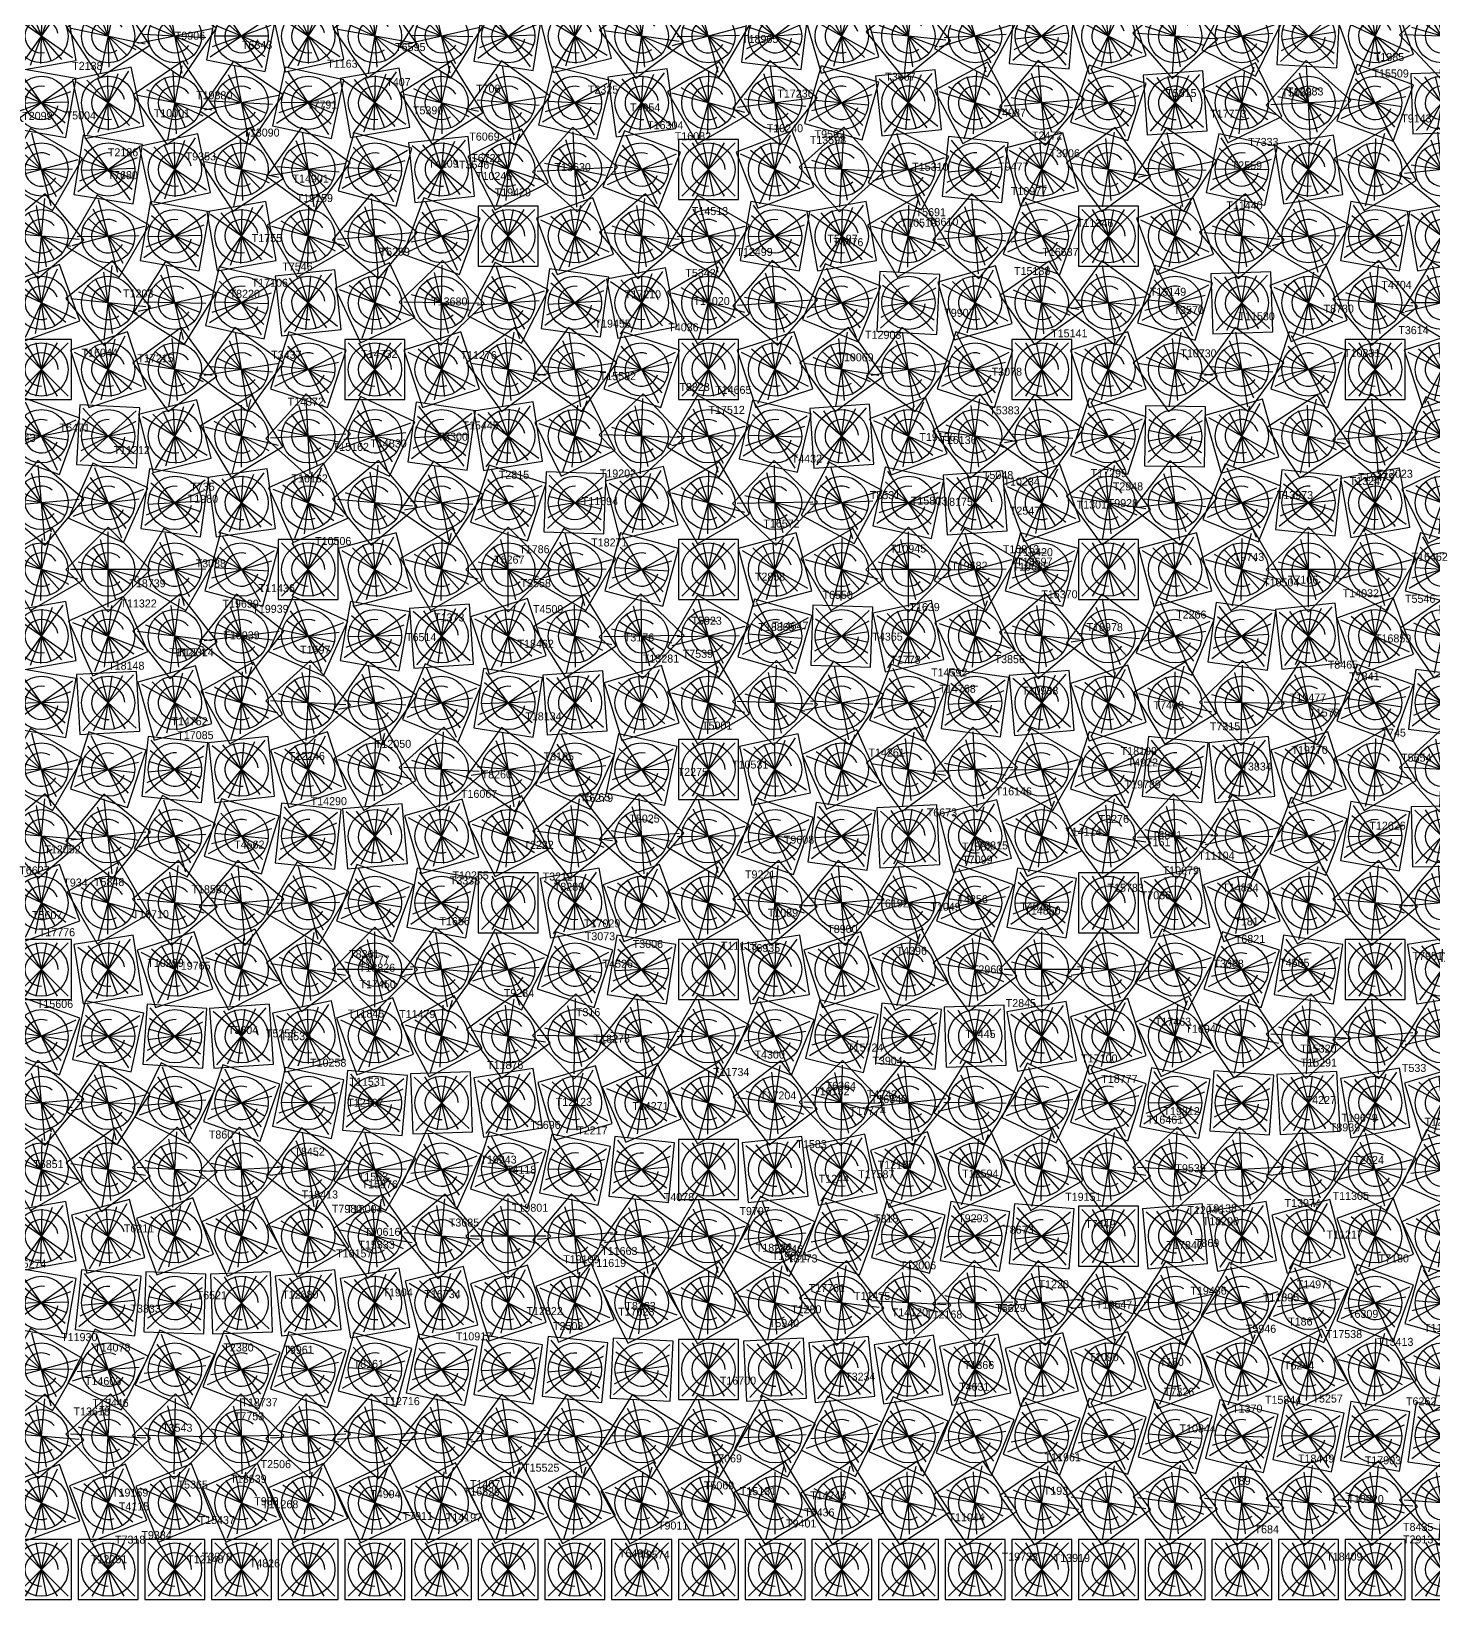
# Model space of a CAD drawing. Header units: metres. Extents: x -45 to 15052, y -45 to 15012.
# Drawn here: x 1985 to 4088, y -45 to 2307 of the extents above; entities that cross this region are included whole.
import ezdxf

# ---------------------------------------------------------------- set-up
doc = ezdxf.new("R2010")
doc.units = ezdxf.units.M
for name, color, linetype in [('L0', 1, 'Continuous'), ('L1', 2, 'Continuous'), ('L10', 4, 'Continuous'), ('L11', 5, 'Continuous'), ('L2', 3, 'Continuous'), ('L3', 4, 'Continuous'), ('L4', 5, 'Continuous'), ('L5', 6, 'Continuous'), ('L6', 7, 'Continuous'), ('L7', 1, 'Continuous'), ('L8', 2, 'Continuous'), ('L9', 3, 'Continuous')]:
    doc.layers.add(name, color=color, linetype=linetype)

# ---------------------------------------------------------------- blocks, each defined once
blk = doc.blocks.new('CELL')
for p, q in [((-40, -40), (40, 40)), ((40, -40), (-40, 40)), ((-24, -40), (24, 40)), ((24, -40), (-24, 40)), ((-8, -40), (8, 40)), ((8, -40), (-8, 40))]:
    blk.add_line(p, q)
blk.add_lwpolyline([(-45, -45), (45, -45), (45, 45), (-45, 45)], close=True)
blk.add_circle((0, 0), 40)
blk.add_arc((0, 0), 25, 0, 270)

msp = doc.modelspace()

# ---------------------------------------------------------------- block references
at = {"layer": 'L0'}
for p, rotation in [((2500, 2300), 35), ((3700, 2300), 41), ((2600, 2200), 32), ((3800, 2200), 26), ((2700, 2100), 27), ((3900, 2100), 9), ((2800, 2000), 20), ((4000, 2000), 80), ((2900, 1900), 11), ((4100, 1900), 59.00000000000001), ((3100, 1700), 77.00000000000001), ((2000, 1600), 50), ((3200, 1600), 62), ((2100, 1500), 45), ((3300, 1500), 45), ((2200, 1400), 38), ((3400, 1400), 26), ((2300, 1300), 29), ((3500, 1300), 5), ((2400, 1200), 18), ((3600, 1200), 72), ((3700, 1100), 47), ((2500, 1100), 5), ((2600, 1000), 80), ((3800, 1000), 20), ((2700, 900), 63), ((3900, 900), 81), ((2800, 800), 43.99999999999999), ((4000, 800), 50), ((2900, 700), 23), ((4100, 700), 17), ((3100, 500), 65), ((2000, 400), 80), ((3200, 400), 38), ((2100, 300), 63), ((3300, 300), 9), ((2200, 200), 43.99999999999999), ((3400, 200), 68), ((2300, 100), 23), ((3500, 100), 35)]:
    msp.add_blockref('CELL', p, dxfattribs=dict(at, rotation=rotation))
for p in [(3000, 1800), (3000, 600), (2400, 0), (3600, 0)]:
    msp.add_blockref('CELL', p, dxfattribs=at)
at = {"layer": 'L1'}
for p, rotation in [((2600, 2300), 58), ((3800, 2300), 64), ((2700, 2200), 54), ((3900, 2200), 48), ((2800, 2100), 48), ((4000, 2100), 30), ((2900, 2000), 40), ((4100, 2000), 10), ((3000, 1900), 30), ((3100, 1800), 18), ((2000, 1700), 70), ((3200, 1700), 4), ((2100, 1600), 66), ((3300, 1600), 78), ((2200, 1500), 59.99999999999999), ((3400, 1500), 59.99999999999999), ((2300, 1400), 52.00000000000001), ((3500, 1400), 40), ((2400, 1300), 42), ((3600, 1300), 18), ((2500, 1200), 30), ((3700, 1200), 84), ((2600, 1100), 16), ((3800, 1100), 58), ((3900, 1000), 30), ((2800, 900), 72), ((2900, 800), 52.00000000000001), ((4100, 800), 58), ((3000, 700), 30), ((3100, 600), 6), ((2000, 500), 10), ((3200, 500), 70), ((2100, 400), 84), ((3300, 400), 42), ((2200, 300), 66), ((3400, 300), 12), ((2300, 200), 46), ((3500, 200), 70), ((2400, 100), 24), ((3600, 100), 36)]:
    msp.add_blockref('CELL', p, dxfattribs=dict(at, rotation=rotation))
for p in [(2700, 1000), (4000, 900), (2500, 0), (3700, 0)]:
    msp.add_blockref('CELL', p, dxfattribs=at)
at = {"layer": 'L10'}
for p, rotation in [((2300, 2300), 79), ((3500, 2300), 85), ((2400, 2200), 78), ((3600, 2200), 72), ((2500, 2100), 75.00000000000001), ((3700, 2100), 57.00000000000001), ((2600, 2000), 70), ((3800, 2000), 40), ((2700, 1900), 63), ((3900, 1900), 21), ((2800, 1800), 54), ((2900, 1700), 43.00000000000001), ((4100, 1700), 67.00000000000001), ((3000, 1600), 30), ((3100, 1500), 15), ((2000, 1400), 10), ((3200, 1400), 87.99999999999999), ((2100, 1300), 3), ((3300, 1300), 68.99999999999999), ((2200, 1200), 84), ((3400, 1200), 48), ((2300, 1100), 73), ((3500, 1100), 25), ((2400, 1000), 59.99999999999999), ((2500, 900), 45), ((3700, 900), 63), ((2600, 800), 28), ((3800, 800), 34), ((2700, 700), 9), ((3900, 700), 3), ((4000, 600), 59.99999999999999), ((2800, 600), 78), ((2900, 500), 55), ((4100, 500), 25), ((3000, 400), 30), ((3100, 300), 3), ((2000, 200), 40), ((3200, 200), 64), ((2100, 100), 21), ((3300, 100), 33)]:
    msp.add_blockref('CELL', p, dxfattribs=dict(at, rotation=rotation))
for p in [(4000, 1800), (3600, 1000), (2200, 0), (3400, 0)]:
    msp.add_blockref('CELL', p, dxfattribs=at)
at = {"layer": 'L11'}
for p, rotation in [((2400, 2300), 12), ((3600, 2300), 18), ((2500, 2200), 10), ((3700, 2200), 4), ((2600, 2100), 6), ((3800, 2100), 78), ((3900, 2000), 59.99999999999999), ((4000, 1900), 40), ((2800, 1900), 82), ((2900, 1800), 72), ((4100, 1800), 18), ((3000, 1700), 59.99999999999999), ((3100, 1600), 46), ((2000, 1500), 30), ((3200, 1500), 30), ((2100, 1400), 24), ((3300, 1400), 12), ((2200, 1300), 16), ((3400, 1300), 82), ((2300, 1200), 6), ((3500, 1200), 59.99999999999999), ((3600, 1100), 36), ((2400, 1100), 84), ((2500, 1000), 70), ((3700, 1000), 10), ((2600, 900), 54), ((3800, 900), 72), ((2700, 800), 36), ((3900, 800), 42), ((2800, 700), 16), ((4000, 700), 10), ((4100, 600), 66), ((2900, 600), 84), ((3000, 500), 59.99999999999999), ((3100, 400), 34), ((2000, 300), 59.99999999999999), ((3200, 300), 6), ((2100, 200), 42), ((3300, 200), 66), ((2200, 100), 22), ((3400, 100), 34)]:
    msp.add_blockref('CELL', p, dxfattribs=dict(at, rotation=rotation))
for p in [(2700, 2000), (2300, 0), (3500, 0)]:
    msp.add_blockref('CELL', p, dxfattribs=at)
at = {"layer": 'L2'}
for p, rotation in [((2700, 2300), 81), ((3900, 2300), 87), ((2800, 2200), 76), ((4000, 2200), 70), ((2900, 2100), 68.99999999999999), ((4100, 2100), 51), ((3000, 2000), 59.99999999999999), ((3100, 1900), 49), ((3200, 1800), 36), ((2100, 1700), 87), ((3300, 1700), 21), ((2200, 1600), 82), ((3400, 1600), 4), ((2300, 1500), 75.00000000000001), ((3500, 1500), 75.00000000000001), ((2400, 1400), 66), ((3600, 1400), 54), ((2500, 1300), 55), ((3700, 1300), 31), ((2600, 1200), 42), ((3800, 1200), 6), ((2700, 1100), 27), ((3900, 1100), 68.99999999999999), ((4000, 1000), 40), ((2800, 1000), 10), ((2900, 900), 81), ((4100, 900), 9), ((3000, 800), 59.99999999999999), ((3100, 700), 37), ((2000, 600), 30), ((3200, 600), 12), ((2100, 500), 15), ((3300, 500), 75.00000000000001), ((3400, 400), 46), ((2200, 400), 87.99999999999999), ((2300, 300), 68.99999999999999), ((3500, 300), 15), ((2400, 200), 48), ((3600, 200), 72), ((2500, 100), 25), ((3700, 100), 37)]:
    msp.add_blockref('CELL', p, dxfattribs=dict(at, rotation=rotation))
for p in [(2000, 1800), (2600, 0), (3800, 0)]:
    msp.add_blockref('CELL', p, dxfattribs=at)
at = {"layer": 'L3'}
for p, rotation in [((2800, 2300), 14), ((4000, 2300), 20), ((2900, 2200), 8), ((4100, 2200), 2), ((3100, 2000), 80), ((2000, 1900), 20), ((3200, 1900), 68), ((3300, 1800), 54), ((2100, 1800), 18), ((2200, 1700), 14), ((3400, 1700), 38), ((2300, 1600), 8), ((3500, 1600), 20), ((3700, 1400), 68), ((2500, 1400), 80), ((2600, 1300), 68), ((3800, 1300), 43.99999999999999), ((2700, 1200), 54), ((3900, 1200), 18), ((2800, 1100), 38), ((4000, 1100), 80), ((4100, 1000), 50), ((2900, 1000), 20), ((3100, 800), 68), ((2000, 700), 50), ((3200, 700), 43.99999999999999), ((2100, 600), 36), ((3300, 600), 18), ((2200, 500), 20), ((3400, 500), 80), ((3500, 400), 50), ((2300, 400), 2), ((2400, 300), 72), ((3600, 300), 18), ((2500, 200), 50), ((3700, 200), 74), ((2600, 100), 26), ((3800, 100), 38)]:
    msp.add_blockref('CELL', p, dxfattribs=dict(at, rotation=rotation))
for p in [(3000, 2100), (2400, 1500), (3600, 1500), (3000, 900), (2700, 0), (3900, 0)]:
    msp.add_blockref('CELL', p, dxfattribs=at)
at = {"layer": 'L4'}
for p, rotation in [((2900, 2300), 37), ((4100, 2300), 43.00000000000001), ((3000, 2200), 30), ((3100, 2100), 21), ((2000, 2000), 40), ((3200, 2000), 10), ((2100, 1900), 39), ((3300, 1900), 87), ((2200, 1800), 36), ((3400, 1800), 72), ((2300, 1700), 31), ((3500, 1700), 55), ((2400, 1600), 24), ((3600, 1600), 36), ((2500, 1500), 15), ((3700, 1500), 15), ((2600, 1400), 4), ((3800, 1400), 82), ((2700, 1300), 81), ((3900, 1300), 57.00000000000001), ((2800, 1200), 66), ((4000, 1200), 30), ((2900, 1100), 49), ((4100, 1100), 1), ((3000, 1000), 30), ((3100, 900), 9), ((2000, 800), 70), ((3200, 800), 76), ((2100, 700), 57.00000000000001), ((3300, 700), 51), ((2200, 600), 42), ((3400, 600), 24), ((2300, 500), 25), ((3500, 500), 85), ((2400, 400), 6), ((3600, 400), 54), ((2500, 300), 75.00000000000001), ((3700, 300), 21), ((2600, 200), 52.00000000000001), ((3800, 200), 76), ((2700, 100), 27), ((3900, 100), 39)]:
    msp.add_blockref('CELL', p, dxfattribs=dict(at, rotation=rotation))
for p in [(2800, 0), (4000, 0)]:
    msp.add_blockref('CELL', p, dxfattribs=at)
at = {"layer": 'L5'}
for p, rotation in [((3000, 2300), 59.99999999999999), ((3100, 2200), 52.00000000000001), ((2000, 2100), 59.99999999999999), ((3200, 2100), 42), ((2100, 2000), 59.99999999999999), ((3300, 2000), 30), ((2200, 1900), 58), ((3400, 1900), 16), ((2300, 1800), 54), ((2400, 1700), 48), ((3600, 1700), 72), ((2500, 1600), 40), ((3700, 1600), 52.00000000000001), ((2600, 1500), 30), ((3800, 1500), 30), ((2700, 1400), 18), ((3900, 1400), 6), ((2800, 1300), 4), ((4000, 1300), 70), ((2900, 1200), 78), ((4100, 1200), 42), ((3000, 1100), 59.99999999999999), ((3100, 1000), 40), ((3200, 900), 18), ((2100, 800), 78), ((3300, 800), 84), ((2200, 700), 64), ((3400, 700), 58), ((2300, 600), 48), ((3500, 600), 30), ((2400, 500), 30), ((2500, 400), 10), ((3700, 400), 58), ((2600, 300), 78), ((3800, 300), 24), ((2700, 200), 54), ((3900, 200), 78), ((2800, 100), 28), ((4000, 100), 40)]:
    msp.add_blockref('CELL', p, dxfattribs=dict(at, rotation=rotation))
for p in [(3500, 1800), (2000, 900), (3600, 500), (2900, 0), (4100, 0)]:
    msp.add_blockref('CELL', p, dxfattribs=at)
at = {"layer": 'L6'}
for p, rotation in [((3100, 2300), 83.00000000000001), ((2000, 2200), 80), ((3200, 2200), 74), ((2100, 2100), 81), ((3300, 2100), 63), ((2200, 2000), 80), ((3400, 2000), 50), ((2300, 1900), 77.00000000000001), ((3500, 1900), 35), ((2400, 1800), 72), ((3600, 1800), 18), ((2500, 1700), 65), ((3700, 1700), 89), ((2600, 1600), 56), ((3800, 1600), 68), ((2700, 1500), 45), ((3900, 1500), 45), ((2800, 1400), 32), ((4000, 1400), 20), ((2900, 1300), 17), ((4100, 1300), 83.00000000000001), ((3100, 1100), 71), ((3200, 1000), 50), ((2000, 1000), 20), ((2100, 900), 9), ((3300, 900), 27), ((2200, 800), 86.00000000000001), ((3400, 800), 2), ((2300, 700), 71), ((3500, 700), 65), ((2400, 600), 54), ((3600, 600), 36), ((2500, 500), 35), ((3700, 500), 5), ((2600, 400), 14), ((3800, 400), 62), ((3900, 300), 27), ((2700, 300), 81), ((2800, 200), 56), ((4000, 200), 80), ((2900, 100), 29), ((4100, 100), 41)]:
    msp.add_blockref('CELL', p, dxfattribs=dict(at, rotation=rotation))
for p in [(3000, 1200), (3000, 0)]:
    msp.add_blockref('CELL', p, dxfattribs=at)
at = {"layer": 'L7'}
for p, rotation in [((3200, 2300), 16), ((2000, 2300), 10), ((2100, 2200), 12), ((3300, 2200), 6), ((2200, 2100), 12), ((3400, 2100), 84), ((2300, 2000), 10), ((3500, 2000), 70), ((3600, 1900), 54), ((2400, 1900), 6), ((3700, 1800), 36), ((2600, 1700), 82), ((3800, 1700), 16), ((2700, 1600), 72), ((3900, 1600), 84), ((2800, 1500), 59.99999999999999), ((4000, 1500), 59.99999999999999), ((2900, 1400), 46), ((4100, 1400), 34), ((3000, 1300), 30), ((3100, 1200), 12), ((2000, 1100), 40), ((3200, 1100), 82), ((2100, 1000), 30), ((3300, 1000), 59.99999999999999), ((2200, 900), 18), ((3400, 900), 36), ((2300, 800), 4), ((3500, 800), 10), ((2400, 700), 78), ((3600, 700), 72), ((2500, 600), 59.99999999999999), ((3700, 600), 42), ((2600, 500), 40), ((3800, 500), 10), ((2700, 400), 18), ((3900, 400), 66), ((4000, 300), 30), ((2800, 300), 84), ((2900, 200), 58), ((4100, 200), 82), ((3000, 100), 30)]:
    msp.add_blockref('CELL', p, dxfattribs=dict(at, rotation=rotation))
for p in [(2500, 1800), (3100, 0)]:
    msp.add_blockref('CELL', p, dxfattribs=at)
at = {"layer": 'L8'}
for p, rotation in [((2100, 2300), 33), ((3300, 2300), 39), ((2200, 2200), 34), ((3400, 2200), 28), ((2300, 2100), 33), ((3500, 2100), 15), ((2400, 2000), 30), ((2500, 1900), 25), ((3700, 1900), 73), ((3800, 1800), 54), ((2600, 1800), 18), ((2700, 1700), 9), ((3900, 1700), 33), ((4000, 1600), 10), ((2800, 1600), 87.99999999999999), ((2900, 1500), 75.00000000000001), ((4100, 1500), 75.00000000000001), ((3000, 1400), 59.99999999999999), ((3100, 1300), 43.00000000000001), ((2000, 1200), 59.99999999999999), ((3200, 1200), 24), ((2100, 1100), 51), ((3300, 1100), 3), ((2200, 1000), 40), ((3400, 1000), 70), ((2300, 900), 27), ((3500, 900), 45), ((2400, 800), 12), ((3600, 800), 18), ((3700, 700), 79), ((2500, 700), 85), ((2600, 600), 66), ((3800, 600), 48), ((2700, 500), 45), ((3900, 500), 15), ((2800, 400), 22), ((4000, 400), 70), ((4100, 300), 33), ((2900, 300), 87), ((3000, 200), 59.99999999999999), ((3100, 100), 31)]:
    msp.add_blockref('CELL', p, dxfattribs=dict(at, rotation=rotation))
for p in [(3600, 2000), (2000, 0), (3200, 0)]:
    msp.add_blockref('CELL', p, dxfattribs=at)
at = {"layer": 'L9'}
for p, rotation in [((2200, 2300), 56), ((3400, 2300), 62), ((2300, 2200), 56), ((3500, 2200), 50), ((2400, 2100), 54), ((3600, 2100), 36), ((2500, 2000), 50), ((3700, 2000), 20), ((2600, 1900), 43.99999999999999), ((3800, 1900), 2), ((2700, 1800), 36), ((3900, 1800), 72), ((2800, 1700), 26), ((4000, 1700), 50), ((2900, 1600), 14), ((4100, 1600), 26), ((3100, 1400), 74), ((2000, 1300), 80), ((3200, 1300), 56), ((2100, 1200), 72), ((3300, 1200), 36), ((2200, 1100), 62), ((3400, 1100), 14), ((2300, 1000), 50), ((3500, 1000), 80), ((2400, 900), 36), ((3600, 900), 54), ((2500, 800), 20), ((3700, 800), 26), ((2600, 700), 2), ((3800, 700), 86.00000000000001), ((3900, 600), 54), ((2700, 600), 72), ((2800, 500), 50), ((4000, 500), 20), ((2900, 400), 26), ((4100, 400), 74), ((3100, 200), 62), ((2000, 100), 20), ((3200, 100), 32)]:
    msp.add_blockref('CELL', p, dxfattribs=dict(at, rotation=rotation))
for p in [(3000, 1500), (3000, 300), (2100, 0), (3300, 0)]:
    msp.add_blockref('CELL', p, dxfattribs=at)

# ---------------------------------------------------------------- texts
at = {"layer": 'L3'}
for s, p in [('T9906', (2199.9, 2294.7)), ('T6343', (2300.6, 2281)), ('T6595', (2530.3, 2277.7)), ('T18965', (3050.5, 2289.8)), ('T2138', (2046, 2249.5)), ('T1163', (2428.5, 2252.7)), ('T1385', (3998, 2262.8)), ('T407', (2517, 2225.3)), ('T3667', (3265.2, 2233.2)), ('T15509', (3996, 2238.1)), ('T19380', (2231.7, 2205.4)), ('T708', (2651.7, 2215.3)), ('T2325', (2819.4, 2213.9)), ('T17236', (3103.4, 2207.9)), ('T5815', (3686.5, 2208.7)), ('T5098', (3859.5, 2209.5)), ('T12983', (3867.9, 2211.1)), ('T10001', (2168.3, 2178.5)), ('T7791', (2398, 2191.4)), ('T5390', (2557, 2182.8)), ('T4954', (2882.4, 2187.1)), ('T4087', (3430.8, 2179.3)), ('T17773', (3752.6, 2177.8)), ('T2099', (1971, 2174.5)), ('T5004', (2036.1, 2175.1)), ('T16304', (2908.2, 2160.5)), ('T10240', (3087.6, 2155.9)), ('T9143', (4039.1, 2170.6)), ('T13090', (2302.6, 2149.4)), ('T6069', (2641.5, 2143.4)), ('T16082', (2949.6, 2143.9)), ('T13598', (3152.1, 2138.4)), ('T9592', (3159.3, 2147)), ('T2472', (3485.4, 2145)), ('T7333', (3809.5, 2135.4)), ('T2186', (2099.5, 2119.8)), ('T9353', (2216.1, 2113.7)), ('T6721', (2644.3, 2111.2)), ('T3906', (3511.7, 2118.4)), ('T7680', (2099, 2085.6)), ('T4109', (2580, 2102.9)), ('T3546', (2626, 2101.3)), ('T10245', (2651.5, 2084.3)), ('T13630', (2769.4, 2097.6)), ('T15310', (3305.7, 2098.1)), ('T9477', (3434.6, 2098.5)), ('T2559', (3784.8, 2100.2)), ('T14901', (2376.4, 2080.5)), ('T19429', (2679.6, 2059.7)), ('T10977', (3453.7, 2061.6)), ('T19159', (2382.6, 2051.2)), ('T11440', (3776.8, 2040.3)), ('T14513', (2975.3, 2031.7)), ('T10519', (3288.3, 2014.2)), ('T5691', (3310.8, 2030)), ('T8610', (3329.4, 2015.6)), ('T11346', (3552.8, 2013.8)), ('T1755', (2315.2, 1991.2)), ('T5197', (3178.4, 1990.3)), ('T6299', (2507, 1970.7)), ('T12499', (3042, 1970.4)), ('T4476', (3187, 1985)), ('T16637', (3500.8, 1970.4)), ('T7546', (2361.1, 1948.5)), ('T15188', (3458.4, 1941.8)), ('T17106', (2315.1, 1924.1)), ('T5342', (2965.5, 1938.9)), ('T4704', (4009.3, 1921)), ('T1203', (2122.2, 1908.1)), ('T8220', (2282, 1907.6)), ('T13680', (2584.3, 1896.1)), ('T17210', (2874.6, 1907)), ('T14020', (2977.6, 1896.8)), ('T15149', (3662.1, 1910.7)), ('T9907', (3353.8, 1879.1)), ('T3570', (3697.6, 1883.4)), ('T11580', (3795, 1873.9)), ('T8730', (3922.6, 1885.3)), ('T19455', (2829.4, 1862.9)), ('T4036', (2939.9, 1857.3)), ('T15141', (3514.1, 1848.3)), ('T3614', (4034.7, 1853.1)), ('T12903', (3235, 1846.1)), ('T16044', (2060, 1819.3)), ('T17215', (2143.8, 1811)), ('T3437', (2344.4, 1816.1)), ('T14732', (2479.4, 1817.4)), ('T11276', (2628.4, 1815.6)), ('T10069', (3193.5, 1812.3)), ('T10730', (3707.8, 1818.3)), ('T10831', (3953.3, 1818.6)), ('T15582', (2837.1, 1784.1)), ('T3078', (3424.9, 1790.8)), ('T8823', (2956.6, 1767.8)), ('T14665', (3010.2, 1763.5)), ('T14372', (2369.1, 1745.8)), ('T17512', (3000.2, 1733.5)), ('T5383', (3421.3, 1732.8)), ('T6471', (2027.1, 1707)), ('T15445', (2631.2, 1710.2)), ('T4843', (1945.8, 1691.5)), ('T14830', (2493.2, 1683.1)), ('T3300', (2593.9, 1693.2)), ('T19156', (3316.5, 1692.8)), ('T16136', (3347.8, 1688.3)), ('T11212', (2108.1, 1673.2)), ('T15162', (2436.6, 1678)), ('T4432', (3125, 1660.4)), ('T2815', (2685.7, 1636.2)), ('T19202', (2837.2, 1638.1)), ('T5048', (3411.7, 1635.7)), ('T17299', (3573.3, 1638.6)), ('T12023', (4002, 1637.7)), ('T735', (2223.2, 1618.3)), ('T16162', (2374.8, 1630.7)), ('T10234', (3442.6, 1626)), ('T2948', (3606.5, 1618.7)), ('T13247', (3961.7, 1626.8)), ('T19479', (3974.2, 1632.6)), ('T1980', (2219.2, 1600.1)), ('T11694', (2810.1, 1596.6)), ('T8531', (3242.2, 1605.6)), ('T15803', (3303.7, 1597.3)), ('T18175', (3342.3, 1595.6)), ('T13011', (3552.3, 1591.3)), ('T9928', (3598.9, 1593.7)), ('T13973', (3852.4, 1605.7)), ('T2547', (3452.1, 1582.3)), ('T16572', (3082.5, 1563)), ('T10506', (2410.2, 1536.8)), ('T1786', (2716.4, 1524.5)), ('T18271', (2824.3, 1534.6)), ('T10945', (3272.2, 1525.4)), ('T10813', (3441.6, 1524.5)), ('T18420', (3462.3, 1520.1)), ('T3088', (2231.1, 1503.2)), ('T6267', (2678.7, 1508.9)), ('T19682', (3364.2, 1499.8)), ('T19685', (3456.2, 1498.4)), ('T18697', (3461.7, 1505.9)), ('T9743', (3788.1, 1512.9)), ('T16462', (4054.5, 1513.1)), ('T18739', (2131.7, 1473.4)), ('T3558', (2718.4, 1473.6)), ('T2858', (3069.8, 1483.4)), ('T10504', (3831.9, 1474.7)), ('T7106', (3869.1, 1478.9)), ('T11436', (2325.5, 1466.1)), ('T6550', (3171.1, 1456.1)), ('T16370', (3499.3, 1456.9)), ('T14032', (3951.2, 1458.5)), ('T5546', (4044.7, 1450.1)), ('T11322', (2118.3, 1443.1)), ('T19699', (2271.4, 1442.8)), ('T19939', (2316.1, 1435.1)), ('T4509', (2737, 1434.6)), ('T1639', (3301.5, 1437.7)), ('T2266', (3701.5, 1426.5)), ('T1373', (2588.7, 1422.2)), ('T5923', (2974.7, 1417.3)), ('T18865', (3075, 1407.7)), ('T14647', (3095.6, 1409.6)), ('T18978', (3567.2, 1407.6)), ('T10939', (2272.7, 1395.3)), ('T6514', (2546.6, 1392.6)), ('T18462', (2713.9, 1382.7)), ('T3176', (2873.2, 1392.2)), ('T4365', (3246, 1393.4)), ('T16859', (3999.7, 1390.7)), ('T11274', (2191.3, 1370)), ('T12314', (2203.7, 1369.9)), ('T1597', (2387.7, 1373.6)), ('T13281', (2901.8, 1360.5)), ('T7539', (2961.5, 1367.7)), ('T1778', (3272.9, 1358.7)), ('T3856', (3429.2, 1359.6)), ('T18148', (2099.9, 1349.8)), ('T14592', (3334, 1339.7)), ('T8465', (3928.9, 1351.4)), ('T7841', (3961, 1333.8)), ('T14768', (3346.5, 1315.2)), ('T10938', (3470.4, 1312.4)), ('T7400', (3667.7, 1290.5)), ('T19477', (3872.1, 1302)), ('T14762', (2194.7, 1266.4)), ('T18134', (2725.5, 1273.8)), ('T5001', (2990.5, 1260)), ('T7315', (3752, 1258.8)), ('T1578', (3901.1, 1279.5)), ('T17085', (2203.6, 1245.6)), ('T745', (4009.4, 1249.4)), ('T12246', (2370.5, 1214.4)), ('T12050', (2499.9, 1232.6)), ('T3165', (2753, 1213.7)), ('T14261', (3240.1, 1219.6)), ('T18199', (3618.3, 1221.8)), ('T19270', (3874.5, 1223.5)), ('T5654', (4038.9, 1211.8)), ('T2275', (2954, 1190.5)), ('T10531', (3035.5, 1201.5)), ('T4922', (3628.8, 1204.7)), ('T3834', (3799.4, 1198.6)), ('T8260', (2660, 1186.7)), ('T19789', (3624.2, 1171.8)), ('T14290', (2403.6, 1146.6)), ('T16067', (2629, 1157.6)), ('T5765', (2807.5, 1152.6)), ('T6279', (2811.7, 1151.5)), ('T16146', (3430.9, 1161.3)), ('T5025', (2881.5, 1120.5)), ('T6673', (3327.5, 1129.7)), ('T3276', (3585.3, 1119.8)), ('T14114', (3535.2, 1100.8)), ('T8841', (3665, 1095.7)), ('T12626', (3991.3, 1109.9)), ('T12052', (2004.3, 1074.3)), ('T4662', (2288.9, 1081.5)), ('T2222', (2722.7, 1081.1)), ('T9608', (3113.2, 1088.8)), ('T1882', (3380.4, 1078.6)), ('T8815', (3403.9, 1080.2)), ('T161', (3656.4, 1084.9)), ('T7099', (3380.7, 1058.9)), ('T11104', (3734.7, 1065)), ('T6627', (1966.7, 1042.8)), ('T934', (2032.7, 1024.6)), ('T5848', (2078.6, 1025.4)), ('T3338', (2612.3, 1027.7)), ('T10255', (2616.3, 1035.3)), ('T3212', (2751.4, 1033.6)), ('T9221', (3054.9, 1036.8)), ('T10679', (3681.2, 1042.7)), ('T18567', (2224.9, 1014.5)), ('T8289', (2768.2, 1018.2)), ('T4256', (3373.6, 999.6)), ('T15783', (3598.6, 1016.7)), ('T7036', (3648.5, 1005.4)), ('T14834', (3770.8, 1017.1)), ('T16710', (2136.6, 977.1)), ('T1089', (3089.1, 979.4)), ('T6192', (3255, 993.3)), ('T1049', (3332.9, 988.2)), ('T4013', (3467.9, 989.1)), ('T14860', (3473.8, 982.5)), ('T5607', (1985.8, 975.7)), ('T1656', (2596.8, 966.6)), ('T17029', (2813.6, 963.3)), ('T8900', (3178.3, 955)), ('T181', (3788.8, 966.2)), ('T17776', (1995.9, 950)), ('T3073', (2814.7, 944)), ('T3006', (2886.5, 932.4)), ('T11113', (3018.9, 929.7)), ('T6821', (3789.5, 940)), ('T8361', (2461.3, 917.2)), ('T6777', (2476.4, 909.1)), ('T6935', (3062.2, 926.3)), ('T4396', (3282.3, 922.1)), ('T7951', (4056.1, 914.6)), ('T10299', (2158.7, 904)), ('T19765', (2199.1, 899.8)), ('T13826', (2475.9, 896.8)), ('T4526', (2841.4, 902.8)), ('T2960', (3395.2, 894.3)), ('T3388', (3757.5, 902.9)), ('T4565', (3856, 904.2)), ('T17450', (2476.9, 872)), ('T9284', (2693.2, 858.9)), ('T15606', (1993, 842.5)), ('T2845', (3445.9, 843.8)), ('T11845', (2459.5, 828)), ('T11479', (2536.2, 827.2)), ('T316', (2801.4, 830.1)), ('T17463', (3669.6, 815.8)), ('T3604', (2279.4, 803.4)), ('T5253', (2336.5, 798.3)), ('T2539', (2358.7, 794.1)), ('T18273', (2827.9, 790.5)), ('T6445', (3385.3, 797.5)), ('T16947', (3715.4, 805.2)), ('T4300', (3069.2, 766.5)), ('T15724', (3208.1, 777.1)), ('T15320', (3887.6, 775.5)), ('T10258', (2402.7, 754.4)), ('T11876', (2668.1, 750.8)), ('T3904', (3246, 757.3)), ('T17100', (3559.2, 760.8)), ('T15291', (3888.3, 754.5)), ('T533', (4040.1, 746.5)), ('T11531', (2461.7, 725.7)), ('T11734', (3007.1, 740.4)), ('T6364', (3175.8, 719.6)), ('T18777', (3589.2, 730)), ('T12167', (2458.5, 694.3)), ('T12123', (2771.2, 695.6)), ('T17204', (3077.4, 705.2)), ('T16132', (3157.3, 711.6)), ('T4243', (3237.6, 707)), ('T16540', (3243.7, 699.9)), ('T4227', (3895.7, 698.4)), ('T14271', (2885.9, 689.2)), ('T17774', (3211.9, 682.1)), ('T19812', (3682.5, 681.7)), ('T19679', (3949.4, 671.7)), ('T860', (2250.9, 646.6)), ('T3696', (2733, 661.1)), ('T2217', (2803.3, 652.7)), ('T16461', (3657.6, 668.9)), ('T8939', (3932, 657.3)), ('T1288', (4074, 665.7)), ('T1583', (3132, 632.2)), ('T6851', (1987.6, 602.3)), ('T8452', (2379.2, 621)), ('T19943', (2658.1, 609)), ('T12187', (3253.9, 601.2)), ('T2624', (3967.6, 608.4)), ('T1563', (2474.3, 583.4)), ('T4118', (2696.5, 593.8)), ('T1244', (3165.4, 580.2)), ('T17587', (3224.6, 587.1)), ('T12594', (3380.7, 588)), ('T9539', (3700.4, 596.1)), ('T18413', (2390.2, 556.7)), ('T15976', (2480, 571.9)), ('T4078', (2933.1, 552.7)), ('T19151', (3535.1, 553.2)), ('T11305', (3936.2, 554.5)), ('T7980', (2435.4, 535.2)), ('T18004', (2457, 534.9)), ('T19801', (2705.4, 536.8)), ('T9797', (3046.6, 531.7)), ('T12046', (3718.5, 533.2)), ('T9138', (3747.3, 536)), ('T13974', (3864.1, 543.9)), ('T6211', (2123.4, 505.8)), ('T3685', (2610.8, 514.6)), ('T318', (3248.4, 520.7)), ('T9293', (3374.6, 521)), ('T7449', (3565, 512.3)), ('T18200', (3741.3, 516.5)), ('T10616', (2483.8, 500.6)), ('T8673', (3442.2, 503.9)), ('T869', (3729.6, 483.9)), ('T11217', (3927, 496.5)), ('T16157', (2441.8, 468.3)), ('T15333', (2475.2, 481.4)), ('T19109', (2782.4, 459.6)), ('T11663', (2839.3, 472)), ('T18282', (3071.1, 476.7)), ('T19091', (3095.1, 464.3)), ('T3946', (3096.4, 474.7)), ('T3173', (3118.2, 460.7)), ('T17840', (3687.2, 480.7)), ('T7180', (4005.1, 460.8)), ('T6274', (1961.7, 452.8)), ('T11619', (2822.2, 454)), ('T12006', (3287.2, 450.3)), ('T17761', (3150.4, 416.2)), ('T1220', (3495.2, 422.1)), ('T19486', (3722.9, 412.4)), ('T14971', (3882.3, 421.8)), ('T6521', (2232.6, 405.5)), ('T12680', (2360.8, 406.5)), ('T1904', (2511.3, 409.8)), ('T16734', (2574.1, 407.2)), ('T8263', (2875.6, 389.5)), ('T11475', (3218.5, 404.5)), ('T19647', (3581.3, 391.5)), ('T11895', (3831.6, 402.4)), ('T3333', (2133.3, 385.5)), ('T12822', (2727.3, 381.8)), ('T17028', (2864.7, 380.9)), ('T1280', (3124.1, 384.5)), ('T14120', (3275, 379.9)), ('T12168', (3326.4, 376.7)), ('T5629', (3430.3, 386.4)), ('T186', (3869.5, 366.1)), ('T6309', (3959.2, 377.6)), ('T11930', (2029.4, 342.7)), ('T10917', (2621.3, 343.9)), ('T2508', (2767, 359.3)), ('T5940', (3090.7, 363.8)), ('T5946', (3806, 355.2)), ('T17538', (3926, 347.3)), ('T11817', (4073.3, 356.6)), ('T14078', (2078.9, 327.1)), ('T2380', (2272.6, 327.2)), ('T9961', (2362.6, 323.7)), ('T13413', (4002.9, 335.6)), ('T8161', (2468.1, 302.6)), ('T1366', (3383.2, 300.9)), ('T1090', (3570, 312.7)), ('T160', (3676.5, 305.6)), ('T6244', (3863.2, 300.2)), ('T14603', (2065.1, 276.7)), ('T16700', (3017.2, 277.5)), ('T3234', (3205.1, 283.5)), ('T12716', (2512.8, 246.7)), ('T4631', (3376, 268.3)), ('T7326', (3683.2, 260.8)), ('T15844', (3834.7, 248.7)), ('T5257', (3906, 250.6)), ('T13618', (2048, 231.2)), ('T15446', (2076.3, 244.1)), ('T7753', (2288.4, 224)), ('T18737', (2299.7, 245)), ('T1370', (3785.4, 235.6)), ('T6262', (4046.2, 246.5)), ('T3543', (2180.8, 206.8)), ('T10844', (3706.6, 205.7)), ('T7069', (3004.9, 160.8)), ('T11961', (3504.2, 162.4)), ('T18449', (3884.2, 160.6)), ('T17903', (3984.4, 158)), ('T13639', (2283.1, 130.2)), ('T2506', (2328.6, 152.2)), ('T15525', (2722.2, 146.9)), ('T19169', (2105.7, 109.6)), ('T5365', (2204, 121.6)), ('T4994', (2493, 107.3)), ('T16829', (2633.1, 110.9)), ('T1407', (2642.5, 122.4)), ('T5069', (2993.3, 120.3)), ('T15131', (3047.2, 111.7)), ('T14248', (3152.6, 105.5)), ('T193', (3502.9, 112.2)), ('T89', (3785.4, 127.2)), ('T4115', (2115.9, 88.7)), ('T988', (2318.9, 96.6)), ('T11268', (2330.7, 92)), ('T10920', (3958.4, 99.8)), ('T15437', (2235.6, 68.4)), ('T7911', (2541.5, 74.5)), ('T14197', (2606.2, 72.2)), ('T9011', (2924.4, 60.1)), ('T9401', (3116.5, 63.2)), ('T6436', (3143.6, 79.8)), ('T11044', (3360.1, 72.4)), ('T7318', (2110.2, 39)), ('T9384', (2149.8, 45.8)), ('T684', (3819.1, 54.5)), ('T8435', (4041.8, 58.1)), ('T2913', (4041.7, 39.3)), ('T3370', (2240.4, 13.5)), ('T6493', (2865.8, 18.4)), ('T9574', (2896.5, 16.5)), ('T19733', (3439.9, 13.5)), ('T13919', (3517.9, 11.6)), ('T18409', (3926.6, 13.6)), ('T12251', (2074.2, 9.6)), ('T12148', (2218.4, 9.4)), ('T4826', (2312.2, 3.5))]:
    msp.add_text(s, height=12, dxfattribs=at).set_placement(p)

doc.saveas('drawing.dxf')
